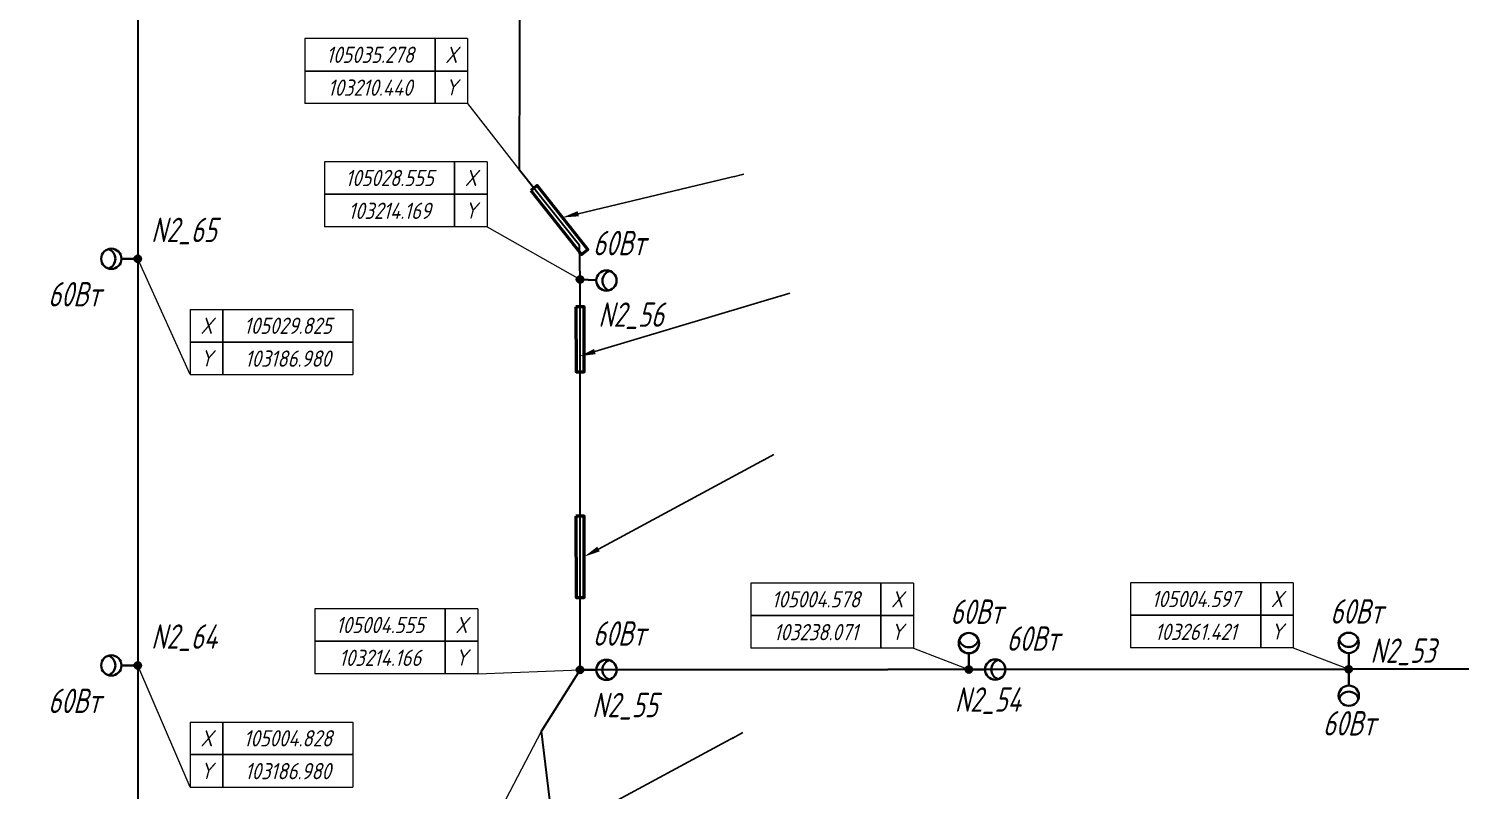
# Model space of a CAD drawing. Header units: millimetres. Extents: x -5263 to 103757798, y 0 to 105184226.
# Drawn here: x 103180273 to 103268283, y 104997147 to 105043976 of the extents above; entities that cross this region are included whole.
import ezdxf
from ezdxf import colors
from ezdxf.entities.mleader import LeaderData, LeaderLine
from ezdxf.enums import TextEntityAlignment as Align
from ezdxf.math import Vec2, Vec3

# ---------------------------------------------------------------- set-up
doc = ezdxf.new("R2010")
doc.units = ezdxf.units.MM
doc.set_wipeout_variables(frame=1)
doc.linetypes.add('CONTINOUS', pattern=[0])
for name, color, linetype, lineweight in [('_ПР_НО', 10, 'Continuous', 30), ('ЭО_Пл_Опора', 10, 'Continuous', 35), ('ЭО_Пл_Опора_Светильники', 10, 'Continuous', 35), ('ЭО_Пл_Распред_Сеть', 10, 'Continuous', 35), ('ЭО_Пл_Светильники', 10, 'Continuous', 25), ('ЭО_Пл_Светильники_Текст', 10, 'Continuous', 20), ('ЭО_Пл_Сеть_Освещения_В земле', 3, 'ID_N', 30), ('ЭО_Пл_Сеть_Освещения_Текст', 10, 'Continuous', 20), ('ЭС_Координата', 7, 'Continuous', 25)]:
    doc.layers.add(name, color=color, linetype=linetype, lineweight=lineweight)
doc.layers.get('0').off()
doc.styles.add('ПБГС', font='simplex.shx', dxfattribs={"width": 0.8, "oblique": 15})
doc.linetypes.add('ID_N', pattern='A,0,3,-3,["N",ПБГС,S=1.2,R=0,X=-1,Y=-0.5],-3,6', length=15)

# ---------------------------------------------------------------- blocks, each defined once
blk = doc.blocks.new('_None')
blk = doc.blocks.new('промежуточная')
h = blk.add_hatch(color=255)
edge = h.paths.add_edge_path()
edge.add_arc((0, 0), 0.833, 0, 360)
at = {"lineweight": 30}
blk.add_circle((0, 0), 0.833, dxfattribs=at)
blk = doc.blocks.new('*U66')
at = {"layer": 'ЭО_Пл_Светильники'}
blk.add_line((0, 2), (0, 0), dxfattribs=at)
at = {"layer": 'ЭО_Пл_Светильники', "linetype": 'ByBlock', "xscale": 250, "yscale": 250, "zscale": 250}
blk.add_blockref('промежуточная', (0, 0), dxfattribs=at)
at = {"style": 'ПБГС', "oblique": 15, "width": 0.7, "flags": 1}
blk.add_attdef('NAME', (0, -6), '', height=3.5, dxfattribs=at)
at = {"layer": 'ЭО_Пл_Светильники_Текст', "style": 'ПБГС', "oblique": 15, "width": 0.7}
blk.add_attdef('N_PYLON', (1328, 394), '', height=1500, dxfattribs=at)
at = {"layer": 'ЭО_Пл_Светильники_Текст', "style": 'ПБГС', "oblique": 15, "width": 0.7, "flags": 1}
for tag, p in [('TYPE', (0, 0)), ('MANUFACTURER', (0, -12)), ('SPECIFICATION_SECTION', (0, -18)), ('POWER', (0, -24)), ('GROUP', (0, -30))]:
    blk.add_attdef(tag, p, '', height=3.5, dxfattribs=at)
blk = doc.blocks.new('*U67')
at = {"layer": 'ЭО_Пл_Светильники'}
blk.add_line((0, 2), (0, 0), dxfattribs=at)
at = {"layer": 'ЭО_Пл_Светильники', "linetype": 'ByBlock', "xscale": 250, "yscale": 250, "zscale": 250}
blk.add_blockref('промежуточная', (0, 0), dxfattribs=at)
at = {"style": 'ПБГС', "oblique": 15, "width": 0.7, "flags": 1}
blk.add_attdef('NAME', (0, -6), '', height=3.5, dxfattribs=at)
at = {"layer": 'ЭО_Пл_Светильники_Текст', "style": 'ПБГС', "oblique": 15, "width": 0.7, "flags": 1}
for tag, p in [('TYPE', (0, 0)), ('MANUFACTURER', (0, -12)), ('SPECIFICATION_SECTION', (0, -18)), ('POWER', (0, -24)), ('GROUP', (0, -30))]:
    blk.add_attdef(tag, p, '', height=3.5, dxfattribs=at)
at = {"layer": 'ЭО_Пл_Светильники_Текст', "style": 'ПБГС', "oblique": 15, "width": 0.7}
blk.add_attdef('N_PYLON', (-864, -2594), '', height=1500, dxfattribs=at)
blk = doc.blocks.new('*U422')
at = {"layer": 'ЭО_Пл_Светильники'}
blk.add_line((0, 2), (0, 0), dxfattribs=at)
at = {"layer": 'ЭО_Пл_Светильники', "linetype": 'ByBlock', "xscale": 250, "yscale": 250, "zscale": 250}
blk.add_blockref('промежуточная', (0, 0), dxfattribs=at)
at = {"style": 'ПБГС', "oblique": 15, "width": 0.7, "flags": 1}
blk.add_attdef('NAME', (0, -6), '', height=3.5, dxfattribs=at)
at = {"layer": 'ЭО_Пл_Светильники_Текст', "style": 'ПБГС', "oblique": 15, "width": 0.7, "flags": 1}
for tag, p in [('TYPE', (0, 0)), ('MANUFACTURER', (0, -12)), ('SPECIFICATION_SECTION', (0, -18)), ('POWER', (0, -24)), ('GROUP', (0, -30))]:
    blk.add_attdef(tag, p, '', height=3.5, dxfattribs=at)
at = {"layer": 'ЭО_Пл_Светильники_Текст', "style": 'ПБГС', "oblique": 15, "width": 0.7}
blk.add_attdef('N_PYLON', (741, -2909), '', height=1500, dxfattribs=at)
blk = doc.blocks.new('*U423')
at = {"layer": 'ЭО_Пл_Светильники'}
blk.add_line((0, 2), (0, 0), dxfattribs=at)
at = {"layer": 'ЭО_Пл_Светильники', "linetype": 'ByBlock', "xscale": 250, "yscale": 250, "zscale": 250}
blk.add_blockref('промежуточная', (0, 0), dxfattribs=at)
at = {"style": 'ПБГС', "oblique": 15, "width": 0.7, "flags": 1}
blk.add_attdef('NAME', (0, -6), '', height=3.5, dxfattribs=at)
at = {"layer": 'ЭО_Пл_Светильники_Текст', "style": 'ПБГС', "oblique": 15, "width": 0.7, "flags": 1}
for tag, p in [('TYPE', (0, 0)), ('MANUFACTURER', (0, -12)), ('SPECIFICATION_SECTION', (0, -18)), ('POWER', (0, -24)), ('GROUP', (0, -30))]:
    blk.add_attdef(tag, p, '', height=3.5, dxfattribs=at)
at = {"layer": 'ЭО_Пл_Светильники_Текст', "style": 'ПБГС', "oblique": 15, "width": 0.7}
blk.add_attdef('N_PYLON', (1119, -2909), '', height=1500, dxfattribs=at)
blk = doc.blocks.new('*U70')
at = {"layer": 'ЭО_Пл_Светильники'}
blk.add_line((0, 2), (0, 0), dxfattribs=at)
at = {"layer": 'ЭО_Пл_Светильники', "linetype": 'ByBlock', "xscale": 250, "yscale": 250, "zscale": 250}
blk.add_blockref('промежуточная', (0, 0), dxfattribs=at)
at = {"style": 'ПБГС', "oblique": 15, "width": 0.7, "flags": 1}
blk.add_attdef('NAME', (0, -6), '', height=3.5, dxfattribs=at)
at = {"layer": 'ЭО_Пл_Светильники_Текст', "style": 'ПБГС', "oblique": 15, "width": 0.7}
blk.add_attdef('N_PYLON', (822, 1028), '', height=1500, dxfattribs=at)
at = {"layer": 'ЭО_Пл_Светильники_Текст', "style": 'ПБГС', "oblique": 15, "width": 0.7, "flags": 1}
for tag, p in [('TYPE', (0, 0)), ('MANUFACTURER', (0, -12)), ('SPECIFICATION_SECTION', (0, -18)), ('POWER', (0, -24)), ('GROUP', (0, -30))]:
    blk.add_attdef(tag, p, '', height=3.5, dxfattribs=at)
blk = doc.blocks.new('*U128')
at = {"layer": 'ЭО_Пл_Опора_Светильники'}
h = blk.add_hatch(color=256, dxfattribs=at)
h.dxf.hatch_style = 1
h.paths.add_polyline_path([(-199, -1, 1), (199, 1, 1)])
blk.add_line((4, -1000), (0, 0), dxfattribs=at)
for centre, radius in [((0, 0), 199), ((7, -1625), 625)]:
    blk.add_circle(centre, radius, dxfattribs=at)
blk.add_arc((8, -2000), 625, 17.69341, 162.77821, dxfattribs=at)
at = {"style": 'ПБГС', "oblique": 15, "width": 0.7, "flags": 1}
for tag, p, height in [('TYPE', (-1704, -2539), 525000), ('NAME', (0, -3506), 875), ('MANUFACTURER', (0, -5006), 875), ('SPECIFICATION_SECTION', (0, -6506), 875), ('GROUP', (0, -9506), 875)]:
    blk.add_attdef(tag, p, '', height=height, dxfattribs=at)
at = {"layer": 'ЭО_Пл_Светильники_Текст', "style": 'ПБГС', "oblique": 15, "width": 0.7}
blk.add_attdef('POWER', (-1593, -4072), '', height=1500, dxfattribs=at)
blk = doc.blocks.new('*U134')
at = {"layer": 'ЭО_Пл_Опора_Светильники'}
h = blk.add_hatch(color=256, dxfattribs=at)
h.dxf.hatch_style = 1
h.paths.add_polyline_path([(199, 0, 1), (-199, 0, 1)])
blk.add_line((0, 1000), (0, 0), dxfattribs=at)
for centre, radius in [((0, 1625), 625), ((0, 0), 199)]:
    blk.add_circle(centre, radius, dxfattribs=at)
blk.add_arc((0, 2000), 625, 197.45867, 342.54346, dxfattribs=at)
at = {"style": 'ПБГС', "oblique": 15, "width": 0.7, "flags": 1}
for tag, p, height in [('TYPE', (-1704, -2539), 525000), ('NAME', (0, -3506), 875), ('MANUFACTURER', (0, -5006), 875), ('SPECIFICATION_SECTION', (0, -6506), 875), ('GROUP', (0, -9506), 875)]:
    blk.add_attdef(tag, p, '', height=height, dxfattribs=at)
at = {"layer": 'ЭО_Пл_Светильники_Текст', "style": 'ПБГС', "oblique": 15, "width": 0.7}
blk.add_attdef('POWER', (-1140, 2808), '', height=1500, dxfattribs=at)
blk = doc.blocks.new('*U176')
at = {"layer": 'ЭО_Пл_Опора_Светильники'}
h = blk.add_hatch(color=256, dxfattribs=at)
h.dxf.hatch_style = 1
h.paths.add_polyline_path([(0, -199, 1), (0, 199, 1)])
blk.add_line((1000, -2), (0, 0), dxfattribs=at)
for centre, radius in [((0, 0), 199), ((1625, -3), 625)]:
    blk.add_circle(centre, radius, dxfattribs=at)
blk.add_arc((2000, -4), 625, 107.33991, 252.4247, dxfattribs=at)
at = {"style": 'ПБГС', "oblique": 15, "width": 0.7, "flags": 1}
for tag, p, height in [('TYPE', (-1704, -2539), 525000), ('NAME', (0, -3506), 875), ('MANUFACTURER', (0, -5006), 875), ('SPECIFICATION_SECTION', (0, -6506), 875), ('GROUP', (0, -9506), 875)]:
    blk.add_attdef(tag, p, '', height=height, dxfattribs=at)
at = {"layer": 'ЭО_Пл_Светильники_Текст', "style": 'ПБГС', "oblique": 15, "width": 0.7}
blk.add_attdef('POWER', (788, -1489), '', height=1500, dxfattribs=at)
blk = doc.blocks.new('*U137')
at = {"layer": 'ЭО_Пл_Опора_Светильники'}
h = blk.add_hatch(color=256, dxfattribs=at)
h.dxf.hatch_style = 1
h.paths.add_polyline_path([(8, -199, 1), (-8, 199, 1)])
blk.add_line((999, 39), (0, 0), dxfattribs=at)
for centre, radius in [((0, 0), 199), ((1624, 64), 625)]:
    blk.add_circle(centre, radius, dxfattribs=at)
blk.add_arc((1998, 79), 625, 109.71069, 254.79548, dxfattribs=at)
at = {"style": 'ПБГС', "oblique": 15, "width": 0.7, "flags": 1}
for tag, p, height in [('TYPE', (-1704, -2539), 525000), ('NAME', (0, -3506), 875), ('MANUFACTURER', (0, -5006), 875), ('SPECIFICATION_SECTION', (0, -6506), 875), ('GROUP', (0, -9506), 875)]:
    blk.add_attdef(tag, p, '', height=height, dxfattribs=at)
at = {"layer": 'ЭО_Пл_Светильники_Текст', "style": 'ПБГС', "oblique": 15, "width": 0.7}
blk.add_attdef('POWER', (788, -1489), '', height=1500, dxfattribs=at)
blk = doc.blocks.new('*U181')
at = {"layer": 'ЭО_Пл_Опора_Светильники'}
h = blk.add_hatch(color=256, dxfattribs=at)
h.dxf.hatch_style = 1
h.paths.add_polyline_path([(0, -199, 1), (0, 199, 1)])
blk.add_line((1000, 1), (0, 0), dxfattribs=at)
for centre, radius in [((0, 0), 199), ((1625, 1), 625)]:
    blk.add_circle(centre, radius, dxfattribs=at)
blk.add_arc((2000, 2), 625, 107.50356, 252.58836, dxfattribs=at)
at = {"style": 'ПБГС', "oblique": 15, "width": 0.7, "flags": 1}
for tag, p, height in [('TYPE', (-1704, -2539), 525000), ('NAME', (0, -3506), 875), ('MANUFACTURER', (0, -5006), 875), ('SPECIFICATION_SECTION', (0, -6506), 875), ('GROUP', (0, -9506), 875)]:
    blk.add_attdef(tag, p, '', height=height, dxfattribs=at)
at = {"layer": 'ЭО_Пл_Светильники_Текст', "style": 'ПБГС', "oblique": 15, "width": 0.7}
blk.add_attdef('POWER', (2319, 1155), '', height=1500, dxfattribs=at)
blk = doc.blocks.new('*U180')
at = {"layer": 'ЭО_Пл_Опора_Светильники'}
h = blk.add_hatch(color=256, dxfattribs=at)
h.dxf.hatch_style = 1
h.paths.add_polyline_path([(-1, 199, 1), (1, -199, 1)])
blk.add_line((-1000, -3), (0, 0), dxfattribs=at)
for centre, radius in [((-1625, -4), 625), ((0, 0), 199)]:
    blk.add_circle(centre, radius, dxfattribs=at)
blk.add_arc((-2000, -5), 625, 287.60753, 72.69232, dxfattribs=at)
at = {"style": 'ПБГС', "oblique": 15, "width": 0.7, "flags": 1}
for tag, p, height in [('TYPE', (-1704, -2539), 525000), ('NAME', (0, -3506), 875), ('MANUFACTURER', (0, -5006), 875), ('SPECIFICATION_SECTION', (0, -6506), 875), ('GROUP', (0, -9506), 875)]:
    blk.add_attdef(tag, p, '', height=height, dxfattribs=at)
at = {"layer": 'ЭО_Пл_Светильники_Текст', "style": 'ПБГС', "oblique": 15, "width": 0.7}
blk.add_attdef('POWER', (-5512, 2927), '', height=1500, dxfattribs=at)
blk = doc.blocks.new('*U465')
blk.add_wipeout([(6.46, -14.96), (6.46, -6.96), (26.46, -6.96), (26.46, -14.96)])
at = {"lineweight": 0}
blk.add_line((6.46, -14.96), (0, 0), dxfattribs=at)
at = {"color": 0, "lineweight": 0, "transparency": 16777216}
for points in [[(6.46, -6.96), (6.46, -14.96), (6.46, -14.96), (6.46, -14.96)], [(6.46, -6.96), (26.46, -6.96)], [(26.46, -6.96), (26.46, -14.96), (26.46, -14.96), (26.46, -14.96)], [(6.46, -14.96), (26.46, -14.96)]]:
    blk.add_lwpolyline(points, dxfattribs=at)
at = {"transparency": 16777216}
for points in [[(10.46, -6.96), (10.46, -14.96)], [(6.46, -10.96), (26.46, -10.96)]]:
    blk.add_lwpolyline(points, dxfattribs=at)
at = {"color": 7, "transparency": 16777216, "char_height": 2, "width": 4, "attachment_point": 5, "style": 'ПБГС'}
for s, insert in [('X', (8.46, -8.96)), ('Y', (8.46, -12.96))]:
    blk.add_mtext(s, dxfattribs=dict(at, insert=insert))
at = {"color": 250, "transparency": 16777216, "style": 'ПБГС', "oblique": 15, "width": 0.8, "flags": 8}
for tag, p in [('КООРДИНАТАY', (18.46, -8.96)), ('КООРДИНАТАX', (18.46, -13))]:
    blk.add_attdef(tag, text='', height=2, dxfattribs=at).set_placement(p, align=Align.MIDDLE_CENTER)
blk = doc.blocks.new('*U466')
blk.add_wipeout([(6.46, -14.23), (6.46, -6.23), (26.46, -6.23), (26.46, -14.23)])
at = {"lineweight": 0}
blk.add_line((6.46, -14.23), (0, 0), dxfattribs=at)
at = {"color": 0, "lineweight": 0, "transparency": 16777216}
for points in [[(6.46, -6.23), (6.46, -14.23), (6.46, -14.23), (6.46, -14.23)], [(6.46, -6.23), (26.46, -6.23)], [(26.46, -6.23), (26.46, -14.23), (26.46, -14.23), (26.46, -14.23)], [(6.46, -14.23), (26.46, -14.23)]]:
    blk.add_lwpolyline(points, dxfattribs=at)
at = {"transparency": 16777216}
for points in [[(10.46, -6.23), (10.46, -14.23)], [(6.46, -10.23), (26.46, -10.23)]]:
    blk.add_lwpolyline(points, dxfattribs=at)
at = {"color": 7, "transparency": 16777216, "char_height": 2, "width": 4, "attachment_point": 5, "style": 'ПБГС'}
for s, insert in [('X', (8.46, -8.23)), ('Y', (8.46, -12.23))]:
    blk.add_mtext(s, dxfattribs=dict(at, insert=insert))
at = {"color": 250, "transparency": 16777216, "style": 'ПБГС', "oblique": 15, "width": 0.8, "flags": 8}
for tag, p in [('КООРДИНАТАY', (18.46, -8.23)), ('КООРДИНАТАX', (18.46, -12.27))]:
    blk.add_attdef(tag, text='', height=2, dxfattribs=at).set_placement(p, align=Align.MIDDLE_CENTER)
blk = doc.blocks.new('*U468')
blk.add_wipeout([(-11.42, 6.48), (-11.42, 14.48), (-31.42, 14.48), (-31.42, 6.48)])
at = {"lineweight": 0}
blk.add_line((-11.42, 6.48), (0, 0), dxfattribs=at)
at = {"color": 0, "lineweight": 0, "transparency": 16777216}
for points in [[(-31.42, 14.48), (-31.42, 6.48), (-31.42, 6.48), (-31.42, 6.48)], [(-11.42, 14.48), (-31.42, 14.48)], [(-11.42, 14.48), (-11.42, 6.48), (-11.42, 6.48), (-11.42, 6.48)], [(-11.42, 6.48), (-31.42, 6.48)]]:
    blk.add_lwpolyline(points, dxfattribs=at)
at = {"transparency": 16777216}
for points in [[(-15.42, 14.48), (-15.42, 6.48)], [(-11.42, 10.48), (-31.42, 10.48)]]:
    blk.add_lwpolyline(points, dxfattribs=at)
at = {"color": 7, "transparency": 16777216, "char_height": 2, "width": 4, "attachment_point": 5, "style": 'ПБГС'}
for s, insert in [('X', (-13.42, 12.48)), ('Y', (-13.42, 8.48))]:
    blk.add_mtext(s, dxfattribs=dict(at, insert=insert))
at = {"color": 250, "transparency": 16777216, "style": 'ПБГС', "oblique": 15, "width": 0.8, "flags": 8}
for tag, p in [('КООРДИНАТАY', (-23.42, 12.48)), ('КООРДИНАТАX', (-23.42, 8.44))]:
    blk.add_attdef(tag, text='', height=2, dxfattribs=at).set_placement(p, align=Align.MIDDLE_CENTER)
blk = doc.blocks.new('*U470')
blk.add_wipeout([(-12.58, -0.48), (-12.58, 7.52), (-32.58, 7.52), (-32.58, -0.48)])
at = {"lineweight": 0}
blk.add_line((-12.58, -0.48), (0, 0), dxfattribs=at)
at = {"color": 0, "lineweight": 0, "transparency": 16777216}
for points in [[(-32.58, 7.52), (-32.58, -0.48), (-32.58, -0.48), (-32.58, -0.48)], [(-12.58, 7.52), (-32.58, 7.52)], [(-12.58, 7.52), (-12.58, -0.48), (-12.58, -0.48), (-12.58, -0.48)], [(-12.58, -0.48), (-32.58, -0.48)]]:
    blk.add_lwpolyline(points, dxfattribs=at)
at = {"transparency": 16777216}
for points in [[(-16.58, 7.52), (-16.58, -0.48)], [(-12.58, 3.52), (-32.58, 3.52)]]:
    blk.add_lwpolyline(points, dxfattribs=at)
at = {"color": 7, "transparency": 16777216, "char_height": 2, "width": 4, "attachment_point": 5, "style": 'ПБГС'}
for s, insert in [('X', (-14.58, 5.52)), ('Y', (-14.58, 1.52))]:
    blk.add_mtext(s, dxfattribs=dict(at, insert=insert))
at = {"color": 250, "transparency": 16777216, "style": 'ПБГС', "oblique": 15, "width": 0.8, "flags": 8}
for tag, p in [('КООРДИНАТАY', (-24.58, 5.52)), ('КООРДИНАТАX', (-24.58, 1.48))]:
    blk.add_attdef(tag, text='', height=2, dxfattribs=at).set_placement(p, align=Align.MIDDLE_CENTER)
blk = doc.blocks.new('*U498')
blk.add_wipeout([(-6.82, 2.63), (-6.82, 10.63), (-26.82, 10.63), (-26.82, 2.63)])
at = {"lineweight": 0}
blk.add_line((-6.82, 2.63), (0, 0), dxfattribs=at)
at = {"color": 0, "lineweight": 0, "transparency": 16777216}
for points in [[(-26.82, 10.63), (-26.82, 2.63), (-26.82, 2.63), (-26.82, 2.63)], [(-6.82, 10.63), (-26.82, 10.63)], [(-6.82, 10.63), (-6.82, 2.63), (-6.82, 2.63), (-6.82, 2.63)], [(-6.82, 2.63), (-26.82, 2.63)]]:
    blk.add_lwpolyline(points, dxfattribs=at)
at = {"transparency": 16777216}
for points in [[(-10.82, 10.63), (-10.82, 2.63)], [(-6.82, 6.63), (-26.82, 6.63)]]:
    blk.add_lwpolyline(points, dxfattribs=at)
at = {"color": 7, "transparency": 16777216, "char_height": 2, "width": 4, "attachment_point": 5, "style": 'ПБГС'}
for s, insert in [('X', (-8.82, 8.63)), ('Y', (-8.82, 4.63))]:
    blk.add_mtext(s, dxfattribs=dict(at, insert=insert))
at = {"color": 250, "transparency": 16777216, "style": 'ПБГС', "oblique": 15, "width": 0.8, "flags": 8}
for tag, p in [('КООРДИНАТАY', (-18.82, 8.63)), ('КООРДИНАТАX', (-18.82, 4.59))]:
    blk.add_attdef(tag, text='', height=2, dxfattribs=at).set_placement(p, align=Align.MIDDLE_CENTER)
blk = doc.blocks.new('*U551')
blk.add_wipeout([(-6.36, 8.18), (-6.36, 16.18), (-26.36, 16.18), (-26.36, 8.18)])
at = {"lineweight": 0}
blk.add_line((-6.36, 8.18), (0, 0), dxfattribs=at)
at = {"color": 0, "lineweight": 0, "transparency": 16777216}
for points in [[(-26.36, 16.18), (-26.36, 8.18), (-26.36, 8.18), (-26.36, 8.18)], [(-6.36, 16.18), (-26.36, 16.18)], [(-6.36, 16.18), (-6.36, 8.18), (-6.36, 8.18), (-6.36, 8.18)], [(-6.36, 8.18), (-26.36, 8.18)]]:
    blk.add_lwpolyline(points, dxfattribs=at)
at = {"transparency": 16777216}
for points in [[(-10.36, 16.18), (-10.36, 8.18)], [(-6.36, 12.18), (-26.36, 12.18)]]:
    blk.add_lwpolyline(points, dxfattribs=at)
at = {"color": 7, "transparency": 16777216, "char_height": 2, "width": 4, "attachment_point": 5, "style": 'ПБГС'}
for s, insert in [('X', (-8.36, 14.18)), ('Y', (-8.36, 10.18))]:
    blk.add_mtext(s, dxfattribs=dict(at, insert=insert))
at = {"color": 250, "transparency": 16777216, "style": 'ПБГС', "oblique": 15, "width": 0.8, "flags": 8}
for tag, p in [('КООРДИНАТАY', (-18.36, 14.18)), ('КООРДИНАТАX', (-18.36, 10.14))]:
    blk.add_attdef(tag, text='', height=2, dxfattribs=at).set_placement(p, align=Align.MIDDLE_CENTER)
blk = doc.blocks.new('*U557')
blk.add_wipeout([(-9.61, -18.41), (-9.61, -10.41), (-29.61, -10.41), (-29.61, -18.41)])
at = {"lineweight": 0}
blk.add_line((-9.61, -18.41), (0, 0), dxfattribs=at)
at = {"color": 0, "lineweight": 0, "transparency": 16777216}
for points in [[(-29.61, -10.41), (-29.61, -18.41), (-29.61, -18.41), (-29.61, -18.41)], [(-9.61, -10.41), (-29.61, -10.41)], [(-9.61, -10.41), (-9.61, -18.41), (-9.61, -18.41), (-9.61, -18.41)], [(-9.61, -18.41), (-29.61, -18.41)]]:
    blk.add_lwpolyline(points, dxfattribs=at)
at = {"transparency": 16777216}
for points in [[(-13.61, -10.41), (-13.61, -18.41)], [(-9.61, -14.41), (-29.61, -14.41)]]:
    blk.add_lwpolyline(points, dxfattribs=at)
at = {"color": 7, "transparency": 16777216, "char_height": 2, "width": 4, "attachment_point": 5, "style": 'ПБГС'}
for s, insert in [('X', (-11.61, -12.41)), ('Y', (-11.61, -16.41))]:
    blk.add_mtext(s, dxfattribs=dict(at, insert=insert))
at = {"color": 250, "transparency": 16777216, "style": 'ПБГС', "oblique": 15, "width": 0.8, "flags": 8}
for tag, p in [('КООРДИНАТАY', (-21.61, -12.41)), ('КООРДИНАТАX', (-21.61, -16.45))]:
    blk.add_attdef(tag, text='', height=2, dxfattribs=at).set_placement(p, align=Align.MIDDLE_CENTER)
blk = doc.blocks.new('*U576')
at = {"color": 0, "linetype": 'ByBlock', "lineweight": -2}
blk.add_lwpolyline([(-0.196, -0.155), (2.907, -4.076), (3.299, -3.765), (0.196, 0.155)], close=True, dxfattribs=at)
blk = doc.blocks.new('*U577')
at = {"color": 0, "linetype": 'ByBlock', "lineweight": -2}
blk.add_lwpolyline([(-0.25, 0), (-0.247, -4), (0.253, -4), (0.25, 0)], close=True, dxfattribs=at)
blk = doc.blocks.new('*U575')
at = {"color": 0, "linetype": 'ByBlock', "lineweight": -2}
blk.add_lwpolyline([(-0.25, 0), (-0.246, -5), (0.254, -5), (0.25, 0)], close=True, dxfattribs=at)

msp = doc.modelspace()

# ---------------------------------------------------------------- linework, layer by layer
at = {"layer": 'ЭО_Пл_Распред_Сеть'}
msp.add_lwpolyline([(103293197, 105004619), (103261419, 105004592), (103233088, 105004569), (103214166, 105004555)], dxfattribs=at)
at = {"layer": 'ЭО_Пл_Сеть_Освещения_В земле'}
for points in [[(103214165, 104981353), (103211793, 105000794), (103214167, 105004553), (103214169, 105028553), (103214136, 105030644), (103210440, 105035278), (103210482, 105048745), (103210548, 105051717), (103214171, 105052527), (103214172, 105071870), (103212702, 105074502)], [(103186980, 105054820), (103186980, 104962169)]]:
    msp.add_lwpolyline(points, dxfattribs=at)

# ---------------------------------------------------------------- block references
at = {"layer": '_ПР_НО', "color": 5, "linetype": 'CONTINOUS', "lineweight": 50, "xscale": 1000, "yscale": 1000, "zscale": 1000, "rotation": 359.9961694606591}
for name, p in [('*U577', (103214169, 105026871)), ('*U575', (103214170, 105014010))]:
    msp.add_blockref(name, p, dxfattribs=at)
at = {"layer": 'ЭО_Пл_Опора'}
for name, p, values in [('*U70', (103186980, 105029823), {'N_PYLON': 'N2_65'}), ('*U423', (103214169, 105028553), {'N_PYLON': 'N2_56'}), ('*U70', (103186980, 105004825), {'N_PYLON': 'N2_64'}), ('*U66', (103261419, 105004592), {'N_PYLON': 'N2_53'}), ('*U422', (103214167, 105004553), {'N_PYLON': 'N2_55'}), ('*U67', (103238069, 105004573), {'N_PYLON': 'N2_54'})]:
    msp.add_blockref(name, p, dxfattribs=at).add_auto_attribs(values)
at = {"layer": 'ЭО_Пл_Светильники'}
ref = msp.add_blockref('*U137', (103214169, 105028553), dxfattribs=dict(at, xscale=-1, rotation=180))
ref.add_attrib('POWER', '60Вт', (103214957, 105030042), dxfattribs={"layer": 'ЭО_Пл_Светильники_Текст', "height": 1500, "style": 'ПБГС', "oblique": 15, "width": 0.7})
ref = msp.add_blockref('*U180', (103186980, 105029823), dxfattribs=dict(at, xscale=-1, rotation=180))
ref.add_attrib('POWER', '60Вт', (103181467, 105026896), dxfattribs={"layer": 'ЭО_Пл_Светильники_Текст', "height": 1500, "style": 'ПБГС', "oblique": 15, "width": 0.7})
for name, p in [('*U134', (103238069, 105004573)), ('*U134', (103261419, 105004592)), ('*U181', (103238069, 105004573)), ('*U128', (103261419, 105004592))]:
    msp.add_blockref(name, p, dxfattribs=at).add_auto_attribs({'POWER': '60Вт'})
ref = msp.add_blockref('*U176', (103214167, 105004553), dxfattribs=dict(at, xscale=-1, rotation=180))
ref.add_attrib('POWER', '60Вт', (103214955, 105006042), dxfattribs={"layer": 'ЭО_Пл_Светильники_Текст', "height": 1500, "style": 'ПБГС', "oblique": 15, "width": 0.7})
ref = msp.add_blockref('*U180', (103186980, 105004825), dxfattribs=dict(at, xscale=-1, rotation=180))
ref.add_attrib('POWER', '60Вт', (103181467, 105001899), dxfattribs={"layer": 'ЭО_Пл_Светильники_Текст', "height": 1500, "style": 'ПБГС', "oblique": 15, "width": 0.7})

# ---------------------------------------------------------------- leaders
at = {"layer": 'ЭО_Пл_Сеть_Освещения_Текст'}
ml = msp.add_multileader_mtext('Standard', dxfattribs=at)
ml.set_content('Условные обозначения:', color=256, style='ПБГС')
ml.set_leader_properties(color=256, linetype='ByLayer', lineweight=-1)
ml.set_arrow_properties(name='NONE')
ml.build(insert=Vec2(0, 0))
ml.multileader.update_dxf_attribs({"text_left_attachment_type": 6, "text_right_attachment_type": 6, "dogleg_length": 0.5, "arrow_head_size": 2000, "scale": 500})
ctx = ml.context
ctx.base_point, ctx.scale, ctx.char_height, ctx.arrow_head_size, ctx.landing_gap_size, ctx.plane_origin = Vec3(103721923, 105117157), 500, 1250, 2000, 1000, Vec3(103717280, 105121639)
ctx.left_attachment, ctx.right_attachment = 6, 6
notes = []
notes.append((ctx, [(0, (0, 0, 0), (0, 0), (1, 0), 1, [])]))
ctx.mtext.insert, ctx.mtext.rotation, ctx.mtext.flow_direction = Vec3(103722923, 105118657), 6.283185, 5
ml = msp.add_multileader_mtext('Standard', dxfattribs=at)
ml.set_content('Проектируемая опора н.о. ОГККВ-7,5/ОГКС-7,5', color=256, style='ПБГС')
ml.set_leader_properties(color=256, linetype='ByLayer', lineweight=-1)
ml.set_arrow_properties(name='NONE')
ml.build(insert=Vec2(0, 0))
ml.multileader.update_dxf_attribs({"text_left_attachment_type": 6, "text_right_attachment_type": 6, "dogleg_length": 0.5, "arrow_head_size": 2000, "scale": 500})
ctx = ml.context
ctx.base_point, ctx.scale, ctx.char_height, ctx.arrow_head_size, ctx.landing_gap_size, ctx.plane_origin = Vec3(103725173, 105113213), 500, 1250, 2000, 1000, Vec3(103726179, 105116515)
ctx.left_attachment, ctx.right_attachment = 6, 6
notes.append((ctx, [(0, (0, 0, 0), (0, 0), (1, 0), 1, [])]))
ctx.mtext.insert, ctx.mtext.flow_direction = Vec3(103726173, 105114879), 5
ml = msp.add_multileader_mtext('Standard', dxfattribs=at)
ml.set_content('Проектируемая опора н.о. ОГК-4', color=256, style='ПБГС')
ml.set_leader_properties(color=256, linetype='ByLayer', lineweight=-1)
ml.set_arrow_properties(name='NONE')
ml.build(insert=Vec2(0, 0))
ml.multileader.update_dxf_attribs({"text_left_attachment_type": 6, "text_right_attachment_type": 6, "dogleg_length": 0.5, "arrow_head_size": 2000, "scale": 500})
ctx = ml.context
ctx.base_point, ctx.scale, ctx.char_height, ctx.arrow_head_size, ctx.landing_gap_size, ctx.plane_origin = Vec3(103725088, 105109558), 500, 1250, 2000, 1000, Vec3(103726094, 105112860)
ctx.left_attachment, ctx.right_attachment = 6, 6
notes.append((ctx, [(0, (0, 0, 0), (0, 0), (1, 0), 1, [])]))
ctx.mtext.insert, ctx.mtext.flow_direction = Vec3(103726088, 105111224), 5
ml = msp.add_multileader_mtext('Standard', dxfattribs=at)
ml.set_content('Проектируемый cветильник GALAD Волна LED Мини   ', color=256, style='ПБГС')
ml.set_leader_properties(color=256, linetype='ByLayer', lineweight=-1)
ml.set_arrow_properties(name='NONE')
ml.build(insert=Vec2(0, 0))
ml.multileader.update_dxf_attribs({"text_left_attachment_type": 6, "text_right_attachment_type": 6, "dogleg_length": 0.5, "arrow_head_size": 2000, "scale": 500})
ctx = ml.context
ctx.base_point, ctx.scale, ctx.char_height, ctx.arrow_head_size, ctx.landing_gap_size, ctx.plane_origin = Vec3(103721068, 105105564), 500, 1250, 2000, 1000, Vec3(103717217, 105108867)
ctx.left_attachment, ctx.right_attachment = 6, 6
notes.append((ctx, [(0, (0, 0, 0), (0, 0), (1, 0), 1, [])]))
ctx.mtext.insert, ctx.mtext.rotation, ctx.mtext.flow_direction = Vec3(103722068, 105107231), 6.283185, 5
ml = msp.add_multileader_mtext('Standard', dxfattribs=at)
ml.set_content('Проектируемый пункт питания/пункт учета', color=256, style='ПБГС')
ml.set_leader_properties(color=256, linetype='ByLayer', lineweight=-1)
ml.set_arrow_properties(name='NONE')
ml.build(insert=Vec2(0, 0))
ml.multileader.update_dxf_attribs({"text_left_attachment_type": 6, "text_right_attachment_type": 6, "dogleg_length": 0.5, "arrow_head_size": 2000, "scale": 500})
ctx = ml.context
ctx.base_point, ctx.scale, ctx.char_height, ctx.arrow_head_size, ctx.landing_gap_size, ctx.plane_origin = Vec3(103721068, 105102643), 500, 1250, 2000, 1000, Vec3(103717217, 105105945)
ctx.left_attachment, ctx.right_attachment = 6, 6
notes.append((ctx, [(0, (0, 0, 0), (0, 0), (1, 0), 1, [])]))
ctx.mtext.insert, ctx.mtext.rotation, ctx.mtext.flow_direction = Vec3(103722068, 105104309), 6.283185, 5
ml = msp.add_multileader_mtext('Standard', dxfattribs=at)
ml.set_content('Кабель в земле', color=256, style='ПБГС')
ml.set_leader_properties(color=256, linetype='ByLayer', lineweight=-1)
ml.set_arrow_properties(name='NONE')
ml.build(insert=Vec2(0, 0))
ml.multileader.update_dxf_attribs({"text_left_attachment_type": 6, "text_right_attachment_type": 6, "dogleg_length": 0.5, "arrow_head_size": 2000, "scale": 500})
ctx = ml.context
ctx.base_point, ctx.scale, ctx.char_height, ctx.arrow_head_size, ctx.landing_gap_size, ctx.plane_origin = Vec3(103721068, 105099665), 500, 1250, 2000, 1000, Vec3(103717217, 105102801)
ctx.left_attachment, ctx.right_attachment = 6, 6
notes.append((ctx, [(0, (0, 0, 0), (0, 0), (1, 0), 1, [])]))
ctx.mtext.insert, ctx.mtext.rotation, ctx.mtext.flow_direction = Vec3(103722068, 105101165), 6.283185, 5
ml = msp.add_multileader_mtext('Standard', dxfattribs=at)
ml.set_content('Кабель по воздуху', color=256, style='ПБГС')
ml.set_leader_properties(color=256, linetype='ByLayer', lineweight=-1)
ml.set_arrow_properties(name='NONE')
ml.build(insert=Vec2(0, 0))
ml.multileader.update_dxf_attribs({"text_left_attachment_type": 6, "text_right_attachment_type": 6, "dogleg_length": 0.5, "arrow_head_size": 2000, "scale": 500})
ctx = ml.context
ctx.base_point, ctx.scale, ctx.char_height, ctx.arrow_head_size, ctx.landing_gap_size, ctx.plane_origin = Vec3(103721142, 105096376), 500, 1250, 2000, 1000, Vec3(103717290, 105099679)
ctx.left_attachment, ctx.right_attachment = 6, 6
notes.append((ctx, [(0, (0, 0, 0), (0, 0), (1, 0), 1, [])]))
ctx.mtext.insert, ctx.mtext.rotation, ctx.mtext.flow_direction = Vec3(103722142, 105098043), 6.283185, 5
for ctx, leaders in notes:
    for number, flags, end, landing, length, lines in leaders:
        leader = LeaderData()
        leader.index, (leader.has_last_leader_line, leader.has_dogleg_vector, leader.attachment_direction) = number, flags
        leader.last_leader_point, leader.dogleg_vector, leader.dogleg_length = Vec3(end), Vec3(landing), length
        for number, points, colour, breaks in lines:
            line = LeaderLine()
            line.index, line.vertices, line.color, line.breaks = number, Vec3.list(points), colors.encode_raw_color(colour), breaks
            leader.lines.append(line)
        ctx.leaders.append(leader)

# ---------------------------------------------------------------- next in the draw order: block references
at = {"layer": 'ЭС_Координата', "lineweight": 70, "xscale": 500, "yscale": 500, "zscale": 500}
for name, p, values in [('*U466', (103186980, 105029825), {'КООРДИНАТАX': '103186.980', 'КООРДИНАТАY': '105029.825'}), ('*U498', (103238071, 105004578), {'КООРДИНАТАX': '103238.071', 'КООРДИНАТАY': '105004.578'}), ('*U498', (103261421, 105004597), {'КООРДИНАТАX': '103261.421', 'КООРДИНАТАY': '105004.597'}), ('*U465', (103186980, 105004828), {'КООРДИНАТАX': '103186.980', 'КООРДИНАТАY': '105004.828'})]:
    msp.add_blockref(name, p, dxfattribs=at).add_auto_attribs(values)

# ---------------------------------------------------------------- next in the draw order: leaders
at = {"layer": 'ЭС_Координата', "lineweight": 25}
ml = msp.add_multileader_mtext('Standard', dxfattribs=at)
ml.set_content('', color=256, style='ПБГС')
ml.set_leader_properties()
ml.build(insert=Vec2(0, 0))
ml.multileader.update_dxf_attribs({"has_dogleg": 0, "has_text_frame": 1, "text_left_attachment_type": 0, "text_right_attachment_type": 0, "dogleg_length": 0, "arrow_head_size": 1000})
ctx = ml.context
ctx.base_point, ctx.char_height, ctx.arrow_head_size, ctx.landing_gap_size, ctx.plane_origin, ctx.plane_x_axis, ctx.plane_y_axis = Vec3(103226076, 105017789), 1200, 1000, 0, Vec3(103031899, 105031724), Vec3(1, -0.000067), Vec3(0.000067, 1)
ctx.left_attachment, ctx.right_attachment = 0, 0
notes = []
notes.append((ctx, [(0, (1, 1, 0), (103226076, 105017789), (1, -0.000067), 0, [(0, [(103214422, 105011510)], 0, [])])]))
ctx.mtext.insert, ctx.mtext.text_direction, ctx.mtext.rotation = Vec3(103226076, 105017789), Vec3(1, -0.000067), 6.283118
ctx.mtext.has_bg_fill, ctx.mtext.bg_color, ctx.mtext.bg_scale_factor, ctx.mtext.bg_transparency, ctx.mtext.use_window_bg_color = 1, -1027028792, 1.5, 0, 1
ml = msp.add_multileader_mtext('Standard', dxfattribs=at)
ml.set_content('', color=256, style='ПБГС')
ml.set_leader_properties()
ml.build(insert=Vec2(0, 0))
ml.multileader.update_dxf_attribs({"has_dogleg": 0, "has_text_frame": 1, "text_left_attachment_type": 0, "text_right_attachment_type": 0, "dogleg_length": 0, "arrow_head_size": 1000})
ctx = ml.context
ctx.base_point, ctx.char_height, ctx.arrow_head_size, ctx.landing_gap_size, ctx.plane_origin, ctx.plane_x_axis, ctx.plane_y_axis = Vec3(103224174, 105000698), 1200, 1000, 0, Vec3(103029997, 105014633), Vec3(1, -0.000067), Vec3(0.000067, 1)
ctx.left_attachment, ctx.right_attachment = 0, 0
notes.append((ctx, [(0, (1, 1, 0), (103224174, 105000698), (1, -0.000067), 0, [(0, [(103212520, 104994419)], 0, [])])]))
ctx.mtext.insert, ctx.mtext.text_direction, ctx.mtext.rotation = Vec3(103224174, 105000698), Vec3(1, -0.000067), 6.283118
ctx.mtext.has_bg_fill, ctx.mtext.bg_color, ctx.mtext.bg_scale_factor, ctx.mtext.bg_transparency, ctx.mtext.use_window_bg_color = 1, -1027028792, 1.5, 0, 1
for ctx, leaders in notes:
    for number, flags, end, landing, length, lines in leaders:
        leader = LeaderData()
        leader.index, (leader.has_last_leader_line, leader.has_dogleg_vector, leader.attachment_direction) = number, flags
        leader.last_leader_point, leader.dogleg_vector, leader.dogleg_length = Vec3(end), Vec3(landing), length
        for number, points, colour, breaks in lines:
            line = LeaderLine()
            line.index, line.vertices, line.color, line.breaks = number, Vec3.list(points), colors.encode_raw_color(colour), breaks
            leader.lines.append(line)
        ctx.leaders.append(leader)

# ---------------------------------------------------------------- next in the draw order: block references
at = {"layer": 'ЭС_Координата', "lineweight": 70, "xscale": 500, "yscale": 500, "zscale": 500}
for name, p, values in [('*U468', (103214169, 105028555), {'КООРДИНАТАX': '103214.169', 'КООРДИНАТАY': '105028.555'}), ('*U470', (103214166, 105004555), {'КООРДИНАТАX': '103214.166', 'КООРДИНАТАY': '105004.555'}), ('*U557', (103211793, 105000794), {'КООРДИНАТАX': '103211.793', 'КООРДИНАТАY': '105000.794'})]:
    msp.add_blockref(name, p, dxfattribs=at).add_auto_attribs(values)

# ---------------------------------------------------------------- next in the draw order: block references
at = {"layer": '_ПР_НО', "color": 5, "linetype": 'CONTINOUS', "lineweight": 50, "xscale": 1000, "yscale": 1000, "zscale": 1000, "rotation": 359.9961694606591}
msp.add_blockref('*U576', (103211342, 105034173), dxfattribs=at)
at = {"layer": 'ЭС_Координата', "lineweight": 70, "xscale": 500, "yscale": 500, "zscale": 500}
msp.add_blockref('*U551', (103210440, 105035278), dxfattribs=at).add_auto_attribs({'КООРДИНАТАX': '103210.440', 'КООРДИНАТАY': '105035.278'})

# ---------------------------------------------------------------- next in the draw order: leaders
at = {"layer": 'ЭС_Координата', "lineweight": 25}
ml = msp.add_multileader_mtext('Standard', dxfattribs=at)
ml.set_content('', color=256, style='ПБГС')
ml.set_leader_properties()
ml.build(insert=Vec2(0, 0))
ml.multileader.update_dxf_attribs({"has_dogleg": 0, "has_text_frame": 1, "text_left_attachment_type": 0, "text_right_attachment_type": 0, "dogleg_length": 0, "arrow_head_size": 1000})
ctx = ml.context
ctx.base_point, ctx.char_height, ctx.arrow_head_size, ctx.landing_gap_size, ctx.plane_origin, ctx.plane_x_axis, ctx.plane_y_axis = Vec3(103227074, 105027718), 1200, 1000, 0, Vec3(103031898, 105045007), Vec3(1, -0.000067), Vec3(0.000067, 1)
ctx.left_attachment, ctx.right_attachment = 0, 0
notes = []
notes.append((ctx, [(0, (1, 1, 0), (103227074, 105027718), (1, -0.000067), 0, [(0, [(103214122, 105023835)], 0, [])])]))
ctx.mtext.insert, ctx.mtext.text_direction, ctx.mtext.rotation = Vec3(103227074, 105027718), Vec3(1, -0.000067), 6.283118
ctx.mtext.has_bg_fill, ctx.mtext.bg_color, ctx.mtext.bg_scale_factor, ctx.mtext.bg_transparency, ctx.mtext.use_window_bg_color = 1, -1027028792, 1.5, 0, 1
for ctx, leaders in notes:
    for number, flags, end, landing, length, lines in leaders:
        leader = LeaderData()
        leader.index, (leader.has_last_leader_line, leader.has_dogleg_vector, leader.attachment_direction) = number, flags
        leader.last_leader_point, leader.dogleg_vector, leader.dogleg_length = Vec3(end), Vec3(landing), length
        for number, points, colour, breaks in lines:
            line = LeaderLine()
            line.index, line.vertices, line.color, line.breaks = number, Vec3.list(points), colors.encode_raw_color(colour), breaks
            leader.lines.append(line)
        ctx.leaders.append(leader)

# ---------------------------------------------------------------- next in the draw order: leaders
ml = msp.add_multileader_mtext('Standard', dxfattribs=at)
ml.set_content('', color=256, style='ПБГС')
ml.set_leader_properties()
ml.build(insert=Vec2(0, 0))
ml.multileader.update_dxf_attribs({"has_dogleg": 0, "has_text_frame": 1, "text_left_attachment_type": 0, "text_right_attachment_type": 0, "dogleg_length": 0, "arrow_head_size": 1000})
ctx = ml.context
ctx.base_point, ctx.char_height, ctx.arrow_head_size, ctx.landing_gap_size, ctx.plane_origin, ctx.plane_x_axis, ctx.plane_y_axis = Vec3(103224247, 105035020), 1200, 1000, 0, Vec3(103029072, 105052310), Vec3(1, -0.000067), Vec3(0.000067, 1)
ctx.left_attachment, ctx.right_attachment = 0, 0
notes = []
notes.append((ctx, [(0, (1, 1, 0), (103224247, 105035020), (1, -0.000067), 0, [(0, [(103213090, 105032368)], 0, [])])]))
ctx.mtext.insert, ctx.mtext.text_direction, ctx.mtext.rotation = Vec3(103224247, 105035020), Vec3(1, -0.000067), 6.283118
ctx.mtext.has_bg_fill, ctx.mtext.bg_color, ctx.mtext.bg_scale_factor, ctx.mtext.bg_transparency, ctx.mtext.use_window_bg_color = 1, -1027028792, 1.5, 0, 1
for ctx, leaders in notes:
    for number, flags, end, landing, length, lines in leaders:
        leader = LeaderData()
        leader.index, (leader.has_last_leader_line, leader.has_dogleg_vector, leader.attachment_direction) = number, flags
        leader.last_leader_point, leader.dogleg_vector, leader.dogleg_length = Vec3(end), Vec3(landing), length
        for number, points, colour, breaks in lines:
            line = LeaderLine()
            line.index, line.vertices, line.color, line.breaks = number, Vec3.list(points), colors.encode_raw_color(colour), breaks
            leader.lines.append(line)
        ctx.leaders.append(leader)

doc.saveas('drawing.dxf')
